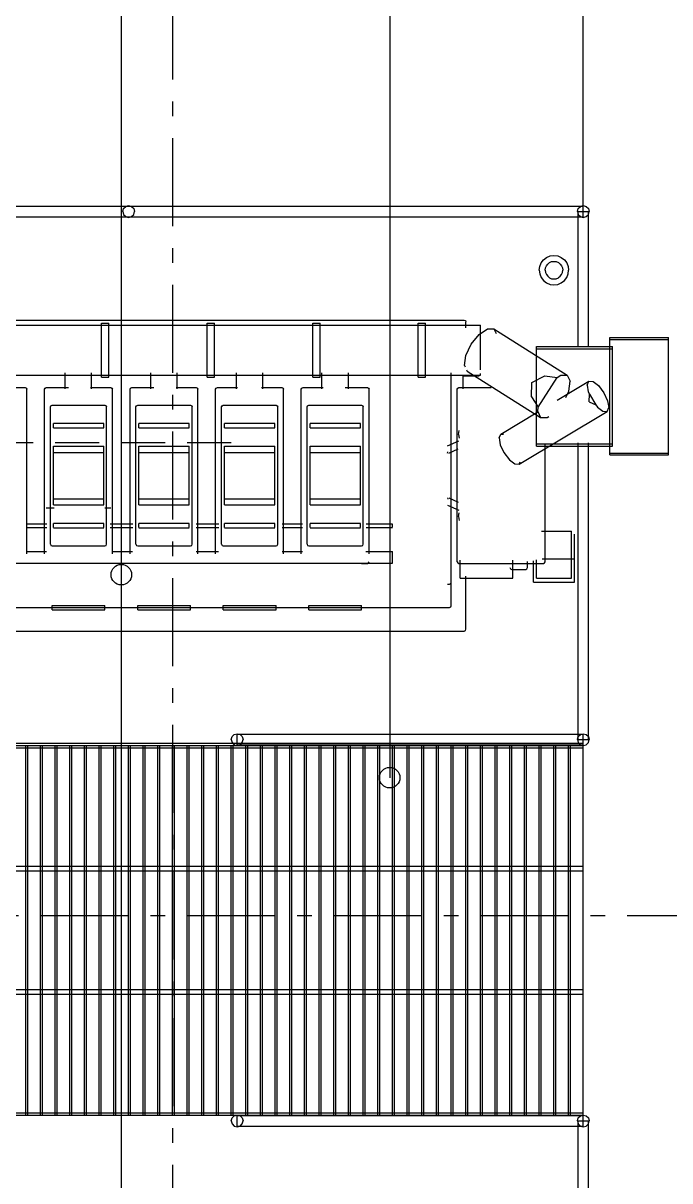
# Model space of a CAD drawing. Extents: x 5 to 836, y 5 to 589.
# Drawn here: x 242.8 to 286.9, y 452.9 to 531.8 of the extents above; entities that cross this region are included whole.
import ezdxf

# ---------------------------------------------------------------- set-up
doc = ezdxf.new("R2010")
doc.units = 0
doc.linetypes.add('CENTER', pattern=[10, 6, -1.5, 1, -1.5])
doc.linetypes.add('DASHED', pattern=[4.5, 3, -1.5])
for name, color, linetype in [('CENTRE', 4, 'CENTER'), ('CHECK', 40, 'CONTINUOUS'), ('CUT', 7, 'CONTINUOUS'), ('DETAIL', 8, 'CONTINUOUS'), ('MARKING', 4, 'DASHED'), ('MARKUP', 1, 'CONTINUOUS'), ('OUTLINE', 7, 'CONTINUOUS')]:
    doc.layers.add(name, color=color, linetype=linetype)

msp = doc.modelspace()

# ---------------------------------------------------------------- linework, layer by layer
at = {"layer": 'CENTRE'}
for p, q in [((253, 564), (253, 377)), ((24, 471), (742, 471))]:
    msp.add_line(p, q, dxfattribs=at)
at = {"layer": 'CHECK'}
for q in [(249.5, 494.24), (249.5, 445.76)]:
    msp.add_line((249.5, 569.8), q, dxfattribs=at)
msp.add_circle((249.5, 494.24), 0.7, dxfattribs=at)
at = {"layer": 'CUT'}
for p, q in [((282.8, 510.27), (286.8, 510.27)), ((282.8, 502.54), (282.8, 510.23)), ((286.8, 502.53), (286.8, 510.27)), ((277.8, 509.63), (283, 509.63)), ((277.8, 503.19), (277.8, 509.61)), ((283, 503.17), (283, 509.63)), ((277.49, 507.35), (278.37, 507.8)), ((277.93, 505.66), (279.21, 507.69)), ((278.37, 507.8), (279.21, 507.69)), ((277.46, 506.36), (277.49, 507.35)), ((277.46, 506.36), (277.93, 505.65)), ((281.39, 506.03), (281.42, 506.54)), ((281.41, 506.02), (281.85, 505.82)), ((281.42, 506.54), (281.85, 505.82)), ((277.8, 503.17), (283, 503.17)), ((244.87, 502.58), (248.3, 502.58)), ((244.87, 499.42), (244.87, 502.58)), ((248.3, 499.42), (248.3, 502.58)), ((250.7, 502.58), (254.13, 502.58)), ((250.7, 499.42), (250.7, 502.58)), ((254.13, 499.42), (254.13, 502.58)), ((256.53, 502.58), (259.97, 502.58)), ((256.53, 499.42), (256.53, 502.58)), ((259.97, 499.42), (259.97, 502.58)), ((262.37, 502.58), (265.8, 502.58)), ((262.37, 499.42), (262.37, 502.58)), ((265.8, 499.42), (265.8, 502.58)), ((282.8, 502.53), (286.8, 502.53)), ((244.87, 499.42), (248.3, 499.42)), ((250.7, 499.42), (254.13, 499.42)), ((256.53, 499.42), (259.97, 499.42)), ((262.37, 499.42), (265.8, 499.42))]:
    msp.add_line(p, q, dxfattribs=at)
at = {"layer": 'DETAIL'}
for p, q in [((281, 518.64), (281, 549.6)), ((249.65, 519.2), (249.8, 519.35)), ((249.8, 519.35), (250, 519.4)), ((250, 519.4), (250.2, 519.35)), ((250.2, 519.35), (250.35, 519.2)), ((280.65, 519.2), (280.8, 519.35)), ((280.8, 519.35), (281, 519.4)), ((281, 519.4), (281.2, 519.35)), ((281.2, 519.35), (281.35, 519.2)), ((249.6, 519), (249.65, 519.2)), ((249.6, 519), (249.65, 518.8)), ((249.65, 518.8), (249.8, 518.65)), ((249.8, 518.65), (250, 518.6)), ((250, 518.6), (250.2, 518.65)), ((250.2, 518.65), (250.35, 518.8)), ((250.35, 519.2), (250.4, 519)), ((250.35, 518.8), (250.4, 519)), ((280.6, 519), (280.65, 519.2)), ((280.6, 519), (280.65, 518.8)), ((280.64, 519), (281.36, 519)), ((280.65, 518.8), (280.8, 518.65)), ((280.8, 518.65), (281, 518.6)), ((281, 518.6), (281.2, 518.65)), ((281.2, 518.65), (281.35, 518.8)), ((281.35, 519.2), (281.4, 519)), ((281.35, 518.8), (281.4, 519)), ((278.03, 515.26), (278.13, 515.5)), ((278.13, 515.5), (278.29, 515.71)), ((278.29, 515.71), (278.5, 515.87)), ((278.48, 515.3), (278.58, 515.42)), ((278.5, 515.87), (278.74, 515.97)), ((278.58, 515.42), (278.7, 515.52)), ((278.7, 515.52), (278.84, 515.58)), ((278.74, 515.97), (279, 516)), ((278.84, 515.58), (279, 515.6)), ((279, 516), (279.26, 515.97)), ((279, 515.6), (279.16, 515.58)), ((279.16, 515.58), (279.3, 515.52)), ((279.26, 515.97), (279.5, 515.87)), ((279.3, 515.52), (279.42, 515.42)), ((279.42, 515.42), (279.52, 515.3)), ((279.5, 515.87), (279.71, 515.71)), ((279.71, 515.71), (279.87, 515.5)), ((279.87, 515.5), (279.97, 515.26)), ((278, 515), (278.03, 515.26)), ((278, 515), (278.03, 514.74)), ((278.03, 514.74), (278.13, 514.5)), ((278.4, 515), (278.42, 515.16)), ((278.4, 515), (278.42, 514.84)), ((278.42, 515.16), (278.48, 515.3)), ((278.42, 514.84), (278.48, 514.7)), ((278.48, 514.7), (278.58, 514.58)), ((279.42, 514.58), (279.52, 514.7)), ((279.52, 515.3), (279.58, 515.16)), ((279.52, 514.7), (279.58, 514.84)), ((279.58, 515.16), (279.6, 515)), ((279.58, 514.84), (279.6, 515)), ((279.87, 514.5), (279.97, 514.74)), ((279.97, 515.26), (280, 515)), ((279.97, 514.74), (280, 515)), ((278.13, 514.5), (278.29, 514.29)), ((278.29, 514.29), (278.5, 514.13)), ((278.5, 514.13), (278.74, 514.03)), ((278.58, 514.58), (278.7, 514.48)), ((278.7, 514.48), (278.84, 514.42)), ((278.74, 514.03), (279, 514)), ((278.84, 514.42), (279, 514.4)), ((279, 514.4), (279.16, 514.42)), ((279, 514), (279.26, 514.03)), ((279.16, 514.42), (279.3, 514.48)), ((279.26, 514.03), (279.5, 514.13)), ((279.3, 514.49), (279.42, 514.58)), ((279.5, 514.13), (279.71, 514.29)), ((279.71, 514.29), (279.87, 514.5)), ((248.15, 507.71), (248.15, 511.39)), ((248.65, 507.71), (248.65, 511.39)), ((255.35, 507.71), (255.35, 511.39)), ((255.85, 507.71), (255.85, 511.39)), ((262.55, 507.71), (262.55, 511.39)), ((263.05, 507.71), (263.05, 511.39)), ((269.75, 507.71), (269.75, 511.39)), ((270.25, 507.71), (270.25, 511.39)), ((273.89, 510.62), (274.46, 511)), ((274, 508.2), (274, 511.25)), ((274.46, 511), (274.91, 510.99)), ((274.91, 510.99), (275.06, 510.69)), ((272.98, 509.19), (273.35, 509.96)), ((273.35, 509.96), (273.89, 510.62)), ((282.8, 502.4), (282.8, 510.4)), ((286.8, 502.4), (286.8, 510.4)), ((272.89, 508.51), (272.98, 509.19)), ((277.8, 508.94), (277.8, 509.8)), ((283, 503), (283, 509.8)), ((272.89, 508.51), (272.94, 508.41)), ((272.8, 506.9), (272.8, 507.8)), ((273.04, 508.21), (273.09, 508.11)), ((274, 507.85), (274, 507.96)), ((279.21, 507.69), (279.46, 507.85)), ((279.46, 507.85), (279.91, 507.84)), ((279.91, 507.84), (280.11, 507.44)), ((279.81, 506.32), (280.02, 506.76)), ((280.02, 506.76), (280.11, 507.44)), ((281.26, 507.17), (281.38, 507.43)), ((281.26, 507.17), (281.34, 506.7)), ((281.34, 506.7), (281.42, 506.54)), ((281.38, 507.43), (281.67, 507.41)), ((281.67, 507.41), (282.04, 507.13)), ((282.04, 507.13), (282.41, 506.64)), ((282.41, 506.64), (282.66, 506.1)), ((282.66, 506.1), (282.74, 505.63)), ((277.89, 505.36), (277.93, 505.65)), ((277.89, 505.36), (278.09, 504.96)), ((281.85, 505.82), (281.96, 505.67)), ((281.96, 505.67), (282.33, 505.39)), ((282.33, 505.39), (282.62, 505.37)), ((282.62, 505.37), (282.74, 505.63)), ((244.87, 504.26), (244.87, 504.54)), ((248.3, 504.26), (248.3, 504.54)), ((250.7, 504.26), (250.7, 504.54)), ((254.13, 504.26), (254.13, 504.54)), ((256.53, 504.26), (256.53, 504.54)), ((259.97, 504.26), (259.97, 504.54)), ((262.37, 504.26), (262.37, 504.54)), ((265.8, 504.26), (265.8, 504.54)), ((278.09, 504.96), (278.54, 504.95)), ((278.54, 504.95), (278.65, 505.02)), ((272.5, 503.8), (272.53, 504.06)), ((272.5, 503.8), (272.53, 503.54)), ((275.26, 503.57), (275.38, 503.83)), ((275.26, 503.57), (275.34, 503.1)), ((275.38, 503.83), (275.57, 503.82)), ((244.87, 499), (244.87, 503)), ((248.3, 502.58), (248.3, 503)), ((250.7, 499), (250.7, 503)), ((254.13, 502.58), (254.13, 503)), ((256.53, 499), (256.53, 503)), ((259.97, 499), (259.97, 503)), ((262.37, 502.58), (262.37, 503)), ((265.8, 499), (265.8, 503)), ((275.34, 503.1), (275.59, 502.56)), ((277.8, 503), (277.8, 503.34)), ((271.75, 502.52), (271.76, 502.62)), ((275.59, 502.56), (275.96, 502.07)), ((275.96, 502.07), (276.33, 501.79)), ((276.33, 501.79), (276.62, 501.77)), ((276.62, 501.77), (276.7, 501.94)), ((248.3, 499), (248.3, 499.42)), ((254.13, 499), (254.13, 499.42)), ((262.37, 499), (262.37, 499.42)), ((271.75, 499.48), (271.76, 499.38)), ((272.5, 498.2), (272.53, 498.46)), ((272.5, 498.2), (272.53, 497.94)), ((244.87, 497.46), (244.87, 497.74)), ((248.3, 497.46), (248.3, 497.74)), ((250.7, 497.46), (250.7, 497.74)), ((254.13, 497.46), (254.13, 497.74)), ((256.53, 497.46), (256.53, 497.74)), ((259.97, 497.46), (259.97, 497.74)), ((262.37, 497.46), (262.37, 497.74)), ((265.8, 497.46), (265.8, 497.74)), ((268, 497.48), (268, 497.68)), ((278.15, 497.2), (280.2, 497.2)), ((268, 495.02), (268, 495.82)), ((272.6, 494), (272.6, 495.24)), ((276.2, 494), (276.2, 495.24)), ((278.2, 495.32), (280.4, 495.32)), ((277.6, 493.72), (280.4, 493.72)), ((277.8, 494), (280.2, 494)), ((244.78, 492.15), (248.38, 492.15)), ((244.78, 491.85), (248.38, 491.85)), ((250.62, 492.15), (254.22, 492.15)), ((250.62, 491.85), (254.22, 491.85)), ((256.45, 492.15), (260.05, 492.15)), ((256.45, 491.85), (260.05, 491.85)), ((262.28, 492.15), (265.88, 492.15)), ((262.28, 491.85), (265.88, 491.85)), ((257, 483), (257.06, 483.2)), ((257.05, 483.2), (257.2, 483.35)), ((257.2, 483.35), (257.4, 483.4)), ((257.4, 483.4), (257.6, 483.35)), ((257.4, 482.64), (257.4, 483.36)), ((257.6, 483.35), (257.75, 483.2)), ((257.75, 483.2), (257.8, 483)), ((280.6, 483), (280.65, 483.2)), ((280.65, 483.2), (280.8, 483.35)), ((280.8, 483.35), (281, 483.4)), ((281, 483.4), (281.2, 483.35)), ((281, 456.64), (281, 483.36)), ((281.2, 483.35), (281.35, 483.2)), ((281.35, 483.2), (281.4, 483)), ((219, 482.76), (281, 482.76)), ((219, 482.6), (281, 482.6)), ((219, 482.44), (281, 482.44)), ((243, 457.4), (243, 482.6)), ((243.12, 457.4), (243.12, 482.6)), ((244, 457.4), (244, 482.6)), ((244.12, 457.4), (244.12, 482.6)), ((245, 457.4), (245, 482.6)), ((245.12, 457.4), (245.12, 482.6)), ((246, 457.4), (246, 482.6)), ((246.12, 457.4), (246.12, 482.6)), ((247, 457.4), (247, 482.6)), ((247.12, 457.4), (247.12, 482.6)), ((248, 457.4), (248, 482.6)), ((248.12, 457.4), (248.12, 482.6)), ((249, 457.4), (249, 482.6)), ((249.12, 457.4), (249.12, 482.6)), ((250, 457.4), (250, 482.6)), ((250.12, 457.4), (250.12, 482.6)), ((251, 457.4), (251, 482.6)), ((251.12, 457.4), (251.12, 482.6)), ((252, 457.4), (252, 482.6)), ((252.12, 457.4), (252.12, 482.6)), ((253, 457.4), (253, 482.6)), ((253.12, 457.4), (253.12, 482.6)), ((254, 457.4), (254, 482.6)), ((254.12, 457.4), (254.12, 482.6)), ((255, 457.4), (255, 482.6)), ((255.12, 457.4), (255.12, 482.6)), ((256, 457.4), (256, 482.6)), ((256.12, 457.4), (256.12, 482.6)), ((257, 483), (257.05, 482.8)), ((257, 457.4), (257, 482.6)), ((257.05, 482.8), (257.2, 482.65)), ((257.12, 457.4), (257.12, 482.6)), ((257.2, 482.65), (257.4, 482.6)), ((257.4, 482.6), (257.6, 482.65)), ((257.6, 482.65), (257.75, 482.8)), ((257.75, 482.8), (257.8, 483)), ((258, 457.4), (258, 482.6)), ((258.12, 457.4), (258.12, 482.6)), ((259, 457.4), (259, 482.6)), ((259.12, 457.4), (259.12, 482.6)), ((260, 457.4), (260, 482.6)), ((260.12, 457.4), (260.12, 482.6)), ((261, 457.4), (261, 482.6)), ((261.12, 457.4), (261.12, 482.6)), ((262, 457.4), (262, 482.6)), ((262.12, 457.4), (262.12, 482.6)), ((263, 457.4), (263, 482.6)), ((263.12, 457.4), (263.12, 482.6)), ((264, 457.4), (264, 482.6)), ((264.12, 457.4), (264.12, 482.6)), ((265, 457.4), (265, 482.6)), ((265.12, 457.4), (265.12, 482.6)), ((266, 457.4), (266, 482.6)), ((266.12, 457.4), (266.12, 482.6)), ((267, 457.4), (267, 482.6)), ((267.12, 457.4), (267.12, 482.6)), ((268, 457.4), (268, 482.6)), ((268.12, 457.4), (268.12, 482.6)), ((269, 457.4), (269, 482.6)), ((269.12, 457.4), (269.12, 482.6)), ((270, 457.4), (270, 482.6)), ((270.12, 457.4), (270.12, 482.6)), ((271, 457.4), (271, 482.6)), ((271.12, 457.4), (271.12, 482.6)), ((272, 457.4), (272, 482.6)), ((272.12, 457.4), (272.12, 482.6)), ((273, 457.4), (273, 482.6)), ((273.12, 457.4), (273.12, 482.6)), ((274, 457.4), (274, 482.6)), ((274.12, 457.4), (274.12, 482.6)), ((275, 457.4), (275, 482.6)), ((275.12, 457.4), (275.12, 482.6)), ((276, 457.4), (276, 482.6)), ((276.12, 457.4), (276.12, 482.6)), ((277, 457.4), (277, 482.6)), ((277.12, 457.4), (277.12, 482.6)), ((278, 457.4), (278, 482.6)), ((278.12, 457.4), (278.12, 482.6)), ((279, 457.4), (279, 482.6)), ((279.12, 457.4), (279.12, 482.6)), ((280, 457.4), (280, 482.6)), ((280.12, 457.4), (280.12, 482.6)), ((280.6, 483), (280.65, 482.8)), ((280.64, 483), (281.36, 483)), ((280.65, 482.8), (280.8, 482.65)), ((280.8, 482.65), (281, 482.6)), ((281, 482.6), (281.2, 482.65)), ((281.2, 482.65), (281.35, 482.8)), ((281.35, 482.8), (281.4, 483)), ((219, 474.36), (281, 474.36)), ((219, 474.04), (281, 474.04)), ((219, 465.96), (281, 465.96)), ((219, 465.64), (281, 465.64)), ((219, 457.56), (281, 457.56)), ((219, 457.4), (281, 457.4)), ((257, 457), (257.05, 457.2)), ((257, 457), (257.05, 456.8)), ((257.05, 457.2), (257.2, 457.35)), ((257.2, 457.35), (257.4, 457.4)), ((257.4, 457.4), (257.6, 457.35)), ((257.4, 456.64), (257.4, 457.36)), ((257.6, 457.35), (257.75, 457.2)), ((257.75, 457.2), (257.8, 457)), ((257.75, 456.8), (257.8, 457)), ((280.6, 457), (280.65, 457.2)), ((280.6, 457), (280.65, 456.8)), ((280.64, 457), (281.36, 457)), ((280.65, 457.2), (280.8, 457.35)), ((280.8, 457.35), (281, 457.4)), ((281, 457.4), (281.2, 457.35)), ((281.2, 457.35), (281.35, 457.2)), ((281.35, 457.2), (281.4, 457)), ((281.35, 456.8), (281.4, 457)), ((257.05, 456.8), (257.2, 456.65)), ((257.2, 456.65), (257.4, 456.6)), ((257.4, 456.6), (257.6, 456.65)), ((257.6, 456.65), (257.75, 456.8)), ((280.65, 456.8), (280.8, 456.65)), ((280.8, 456.65), (281, 456.6)), ((281, 456.6), (281.2, 456.65)), ((281.2, 456.65), (281.35, 456.8))]:
    msp.add_line(p, q, dxfattribs=at)
at = {"layer": 'MARKING'}
for p, q in [((240.5, 503.25), (258.5, 503.25)), ((244.38, 498.8), (244.93, 498.8)), ((248.37, 498.8), (248.78, 498.8)), ((280.4, 494), (280.4, 497.2))]:
    msp.add_line(p, q, dxfattribs=at)
at = {"layer": 'MARKUP'}
msp.add_line((267.8, 569.8), (267.8, 480.4), dxfattribs=at)
msp.add_circle((267.8, 480.4), 0.7, dxfattribs=at)
at = {"layer": 'OUTLINE'}
for p, q in [((219, 519.36), (281, 519.36)), ((219, 518.64), (281, 518.64)), ((280.64, 509.79), (280.64, 519)), ((281.36, 509.79), (281.36, 519)), ((221.8, 511.6), (272.88, 511.6)), ((272.88, 511.6), (272.96, 511.56)), ((272.96, 511.56), (273, 511.48)), ((273, 511.06), (273, 511.48)), ((231, 511.25), (274, 511.25)), ((248.15, 511.39), (248.65, 511.39)), ((255.35, 511.39), (255.85, 511.39)), ((262.55, 511.39), (263.05, 511.39)), ((269.75, 511.39), (270.25, 511.39)), ((274.91, 510.99), (279.91, 507.84)), ((282.8, 510.4), (286.8, 510.4)), ((277.8, 509.8), (283, 509.8)), ((231, 507.85), (274, 507.85)), ((245.68, 506.9), (245.68, 508.01)), ((247.48, 506.9), (247.48, 508.01)), ((248.15, 507.71), (248.65, 507.71)), ((251.52, 506.9), (251.52, 508.01)), ((253.32, 506.9), (253.32, 508.01)), ((255.35, 507.71), (255.85, 507.71)), ((257.35, 506.9), (257.35, 508.01)), ((259.15, 506.9), (259.15, 508.01)), ((262.55, 507.71), (263.05, 507.71)), ((263.18, 506.9), (263.18, 508.01)), ((264.98, 506.9), (264.98, 508.01)), ((269.75, 507.71), (270.25, 507.71)), ((272, 492.12), (272, 508)), ((272.8, 507.8), (273.91, 507.8)), ((273.09, 508.11), (278.09, 504.96)), ((241.57, 507), (242.95, 507)), ((242.95, 507), (243.03, 506.96)), ((243.03, 506.96), (243.07, 506.88)), ((243.07, 495.67), (243.07, 506.88)), ((244.27, 506.88), (244.3, 506.96)), ((244.27, 495.67), (244.27, 506.88)), ((244.3, 506.96), (244.39, 507)), ((244.39, 507), (245.9, 507)), ((247.41, 507), (248.78, 507)), ((248.78, 507), (248.86, 506.96)), ((248.86, 506.96), (248.9, 506.88)), ((248.9, 495.67), (248.9, 506.88)), ((250.1, 506.88), (250.14, 506.96)), ((250.1, 495.67), (250.1, 506.88)), ((250.14, 506.96), (250.22, 507)), ((250.22, 507), (251.73, 507)), ((253.24, 507), (254.61, 507)), ((254.61, 507), (254.7, 506.96)), ((254.7, 506.96), (254.73, 506.88)), ((254.73, 495.67), (254.73, 506.88)), ((255.93, 506.88), (255.97, 506.96)), ((255.93, 495.67), (255.93, 506.88)), ((255.97, 506.96), (256.05, 507)), ((256.05, 507), (257.43, 507)), ((259.07, 507), (260.45, 507)), ((260.45, 507), (260.53, 506.96)), ((260.53, 506.96), (260.57, 506.88)), ((260.57, 495.67), (260.57, 506.88)), ((261.77, 506.88), (261.8, 506.96)), ((261.77, 495.67), (261.77, 506.88)), ((261.8, 506.96), (261.89, 507)), ((261.89, 507), (263.26, 507)), ((264.77, 507), (266.28, 507)), ((266.28, 507), (266.36, 506.96)), ((266.36, 506.96), (266.4, 506.88)), ((266.4, 495.67), (266.4, 506.88)), ((272.4, 506.88), (272.44, 506.96)), ((272.4, 495.12), (272.4, 506.88)), ((272.44, 506.96), (272.52, 507)), ((272.52, 507), (274.71, 507)), ((279.22, 506.13), (281.38, 507.43)), ((244.67, 505.68), (244.7, 505.76)), ((244.67, 496.32), (244.67, 505.68)), ((244.7, 505.76), (244.79, 505.8)), ((244.79, 505.8), (248.38, 505.8)), ((248.38, 505.8), (248.46, 505.76)), ((248.46, 505.76), (248.5, 505.68)), ((248.5, 496.32), (248.5, 505.68)), ((250.5, 505.68), (250.54, 505.76)), ((250.5, 496.32), (250.5, 505.68)), ((250.54, 505.76), (250.62, 505.8)), ((250.62, 505.8), (254.21, 505.8)), ((254.21, 505.8), (254.3, 505.76)), ((254.3, 505.76), (254.33, 505.68)), ((254.33, 496.32), (254.33, 505.68)), ((256.33, 505.68), (256.37, 505.76)), ((256.33, 496.32), (256.33, 505.68)), ((256.37, 505.76), (256.45, 505.8)), ((256.45, 505.8), (260.05, 505.8)), ((260.05, 505.8), (260.13, 505.76)), ((260.13, 505.76), (260.17, 505.68)), ((260.17, 496.32), (260.17, 505.68)), ((262.17, 505.68), (262.2, 505.76)), ((262.17, 496.32), (262.17, 505.68)), ((262.2, 505.76), (262.29, 505.8)), ((262.29, 505.8), (265.88, 505.8)), ((265.88, 505.8), (265.96, 505.76)), ((265.96, 505.76), (266, 505.68)), ((266, 496.32), (266, 505.68)), ((275.38, 503.83), (277.9, 505.34)), ((276.62, 501.77), (282.62, 505.37)), ((244.87, 504.56), (248.3, 504.56)), ((250.7, 504.56), (254.13, 504.56)), ((256.53, 504.56), (259.97, 504.56)), ((262.37, 504.56), (265.8, 504.56)), ((244.87, 504.24), (248.3, 504.24)), ((250.7, 504.24), (254.13, 504.24)), ((256.53, 504.24), (259.97, 504.24)), ((262.37, 504.24), (265.8, 504.24)), ((244.87, 503), (248.3, 503)), ((250.7, 503), (254.13, 503)), ((256.53, 503), (259.97, 503)), ((262.37, 503), (265.8, 503)), ((271.75, 503.02), (272.51, 503.37)), ((271.83, 502.52), (272.46, 502.82)), ((277.8, 503), (283, 503)), ((278.4, 495.12), (278.4, 503.14)), ((280.64, 483), (280.64, 503.23)), ((281.36, 483), (281.36, 503.23)), ((282.8, 502.4), (286.8, 502.4)), ((244.87, 499), (248.3, 499)), ((250.7, 499), (254.13, 499)), ((256.53, 499), (259.97, 499)), ((262.37, 499), (265.8, 499)), ((271.75, 498.98), (272.51, 498.63)), ((271.83, 499.48), (272.46, 499.18)), ((243.02, 497.7), (244.42, 497.7)), ((243.02, 497.46), (244.42, 497.46)), ((244.87, 497.76), (248.3, 497.76)), ((244.87, 497.44), (248.3, 497.44)), ((248.74, 497.7), (250.28, 497.7)), ((248.74, 497.46), (250.28, 497.46)), ((250.7, 497.76), (254.13, 497.76)), ((250.7, 497.44), (254.13, 497.44)), ((254.6, 497.7), (256.14, 497.7)), ((254.6, 497.46), (256.14, 497.46)), ((256.53, 497.76), (259.97, 497.76)), ((256.53, 497.44), (259.97, 497.44)), ((260.47, 497.7), (261.86, 497.7)), ((260.47, 497.46), (261.86, 497.46)), ((262.37, 497.76), (265.8, 497.76)), ((262.37, 497.44), (265.8, 497.44)), ((266.19, 497.7), (268, 497.7)), ((266.19, 497.46), (268, 497.46)), ((280.2, 494), (280.2, 497.2)), ((243.01, 495.82), (244.4, 495.82)), ((244.67, 496.32), (244.7, 496.24)), ((244.7, 496.24), (244.79, 496.2)), ((244.79, 496.2), (248.38, 496.2)), ((248.38, 496.2), (248.46, 496.24)), ((248.46, 496.24), (248.5, 496.32)), ((248.87, 495.82), (250.27, 495.82)), ((250.5, 496.32), (250.54, 496.24)), ((250.54, 496.24), (250.62, 496.2)), ((250.62, 496.2), (254.21, 496.2)), ((254.21, 496.2), (254.3, 496.24)), ((254.3, 496.24), (254.33, 496.32)), ((254.6, 495.82), (256.13, 495.82)), ((256.33, 496.32), (256.37, 496.24)), ((256.37, 496.24), (256.45, 496.2)), ((256.45, 496.2), (260.05, 496.2)), ((260.05, 496.2), (260.13, 496.24)), ((260.13, 496.24), (260.17, 496.32)), ((260.46, 495.82), (261.86, 495.82)), ((262.17, 496.32), (262.2, 496.24)), ((262.2, 496.24), (262.29, 496.2)), ((262.29, 496.2), (265.88, 496.2)), ((265.88, 496.2), (265.96, 496.24)), ((265.96, 496.24), (266, 496.32)), ((266.18, 495.82), (268, 495.82)), ((231, 495.02), (268, 495.02)), ((265.87, 495), (266.28, 495)), ((266.28, 495), (266.36, 495.04)), ((266.36, 495.04), (266.4, 495.12)), ((272.4, 495.12), (272.44, 495.04)), ((272.44, 495.04), (272.52, 495)), ((272.52, 495), (278.28, 495)), ((277.2, 494.72), (277.2, 495.14)), ((277.6, 493.72), (277.6, 495.19)), ((277.8, 494), (277.8, 495.25)), ((278.28, 495), (278.36, 495.04)), ((278.36, 495.04), (278.4, 495.12)), ((280.4, 493.72), (280.4, 495.32)), ((273, 490.52), (273, 494.15)), ((276, 494.72), (276.04, 494.64)), ((276.04, 494.64), (276.12, 494.6)), ((276.12, 494.6), (277.08, 494.6)), ((277.08, 494.6), (277.16, 494.64)), ((277.16, 494.64), (277.2, 494.72)), ((271.74, 493.6), (271.88, 493.6)), ((271.88, 493.6), (271.96, 493.64)), ((271.96, 493.64), (272, 493.72)), ((272.6, 494), (276.2, 494)), ((228.38, 492), (271.88, 492)), ((244.78, 491.85), (244.78, 492.15)), ((248.38, 491.85), (248.38, 492.15)), ((250.62, 491.85), (250.62, 492.15)), ((254.22, 491.85), (254.22, 492.15)), ((256.45, 491.85), (256.45, 492.15)), ((260.05, 491.85), (260.05, 492.15)), ((262.28, 491.85), (262.28, 492.15)), ((265.88, 491.85), (265.88, 492.15)), ((271.88, 492), (271.96, 492.04)), ((271.96, 492.04), (272, 492.12)), ((228.37, 490.4), (272.88, 490.4)), ((272.88, 490.4), (272.96, 490.44)), ((272.96, 490.44), (273, 490.52)), ((257.4, 483.36), (281, 483.36)), ((257.4, 482.64), (281, 482.64)), ((257.4, 457.36), (281, 457.36)), ((280.64, 436.91), (280.64, 457)), ((281.36, 436.91), (281.36, 457)), ((257.4, 456.64), (281, 456.64))]:
    msp.add_line(p, q, dxfattribs=at)

doc.saveas('drawing.dxf')
